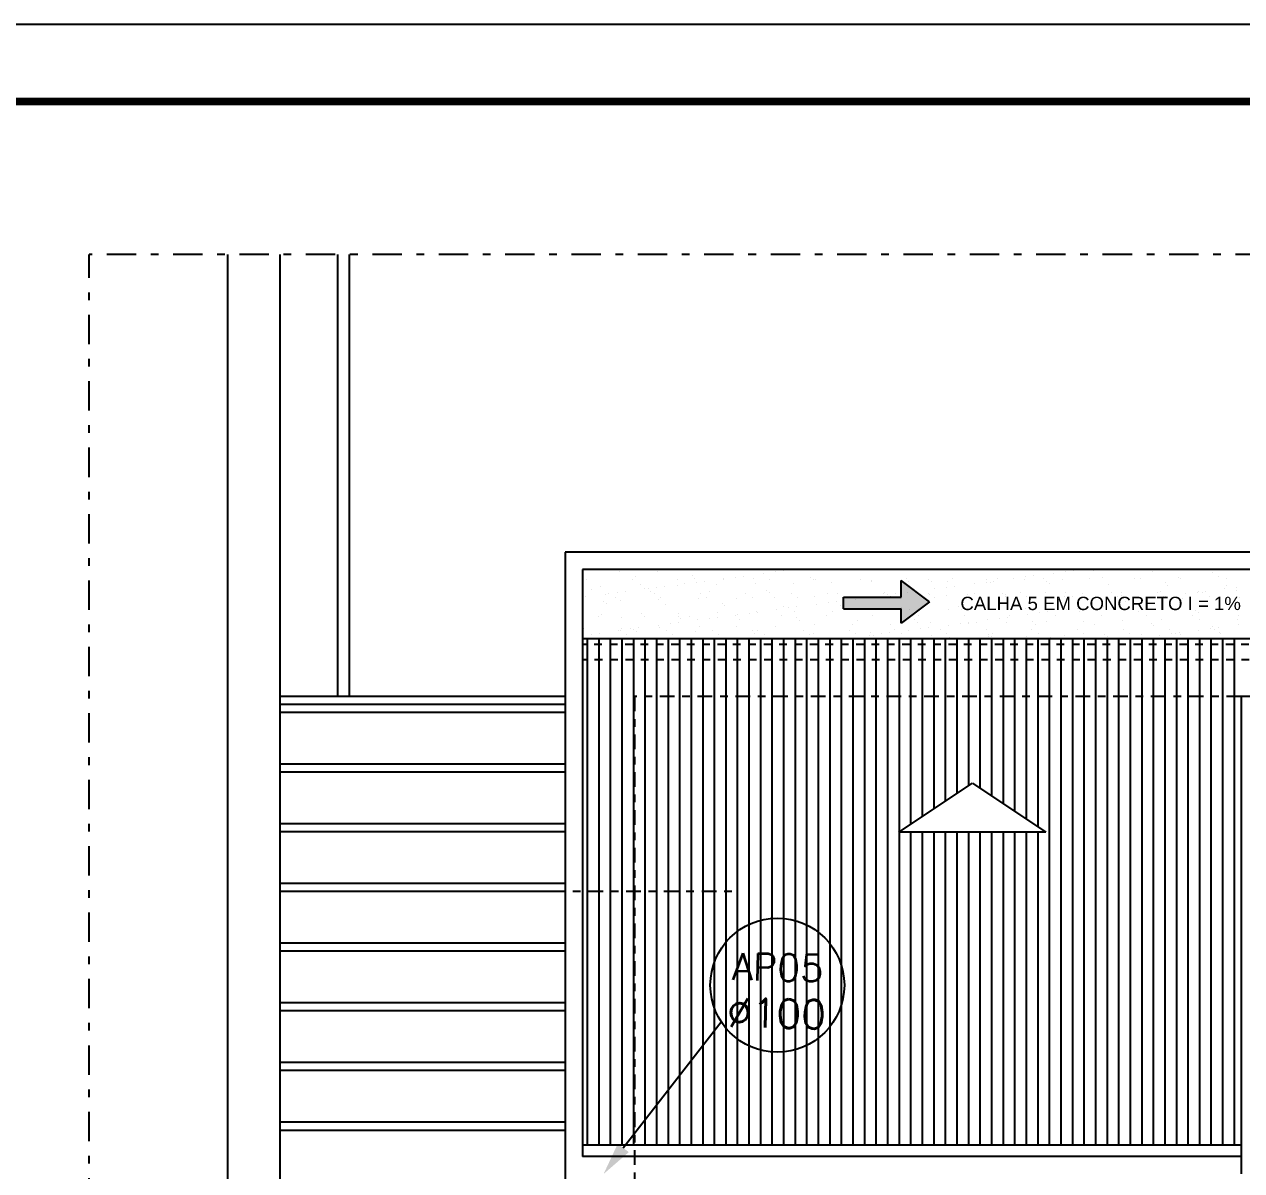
# Model space of a CAD drawing. Header units: millimetres. Extents: x 1573 to 2177, y 1587 to 1932.
# Drawn here: x 1921.25 to 1937.05, y 1916.86 to 1931.73 of the extents above; entities that cross this region are included whole.
import ezdxf
from ezdxf.enums import TextEntityAlignment as Align

# ---------------------------------------------------------------- set-up
doc = ezdxf.new("R2010")
doc.units = ezdxf.units.MM
doc.header["$LTSCALE"] = 0.03
doc.linetypes.add('DASHDOT', pattern=[25.4, 12.7, -6.35, 0, -6.35])
doc.linetypes.add('HIDDEN', pattern=[9.525, 6.35, -3.175])
for name, color, linetype in [('-HIDRO', 8, 'Continuous'), ('A-PEN-C', 4, 'Continuous'), ('PL09', 9, 'Continuous'), ("PRANCHA - PROJETU'S", 7, 'Continuous')]:
    doc.layers.add(name, color=color, linetype=linetype)
doc.styles.add('ARIAL', font='arial.ttf')
doc.styles.add('ROMANS', font='romans.shx', dxfattribs={"height": 0.1})

# ---------------------------------------------------------------- blocks, each defined once
blk = doc.blocks.new('ADFSGASDFG')
at = {"layer": "PRANCHA - PROJETU'S", "color": 1}
blk.add_line((360.678, 107.346), (276.578, 107.346), dxfattribs=at)
at = {"layer": "PRANCHA - PROJETU'S", "color": 4, "const_width": 0.1}
blk.add_lwpolyline([(279.078, 106.346), (359.678, 106.346), (359.678, 48.946), (279.078, 48.946)], close=True, dxfattribs=at)

msp = doc.modelspace()

# ---------------------------------------------------------------- hatches: boundary and pattern name
at = {"layer": 'PL09', "ltscale": 100}
msp.add_hatch(color=256, dxfattribs=at).paths.add_polyline_path([(1931.885, 1924.299), (1931.885, 1924.149), (1932.635, 1924.149), (1932.635, 1923.961), (1933.002, 1924.239), (1932.635, 1924.516), (1932.635, 1924.299)])

# ---------------------------------------------------------------- linework, layer by layer
at = {"layer": '-HIDRO', "linetype": 'DASHDOT'}
for p in [(1922.089, 1888.793), (1940.802, 1928.747)]:
    msp.add_line(p, (1922.089, 1928.747), dxfattribs=at)
at = {"layer": '-HIDRO'}
for p, q in [((1923.889, 1898.57), (1923.889, 1928.747)), ((1924.569, 1912.139), (1924.569, 1928.747)), ((1925.319, 1923.008), (1925.319, 1928.747)), ((1925.469, 1923.008), (1925.469, 1928.747)), ((1939.748, 1924.883), (1928.27, 1924.883)), ((1928.27, 1924.883), (1928.27, 1911.044)), ((1939.523, 1924.658), (1928.495, 1924.658)), ((1928.495, 1924.658), (1928.495, 1917.038)), ((1928.976, 1924.629), (1928.976, 1924.629)), ((1929.475, 1924.635), (1929.475, 1924.635)), ((1929.989, 1924.654), (1929.989, 1924.654)), ((1930.477, 1924.652), (1930.477, 1924.652)), ((1930.845, 1924.608), (1930.845, 1924.608)), ((1930.975, 1924.658), (1930.975, 1924.658)), ((1931, 1924.629), (1931, 1924.629)), ((1931.099, 1924.642), (1931.099, 1924.642)), ((1934.61, 1924.611), (1934.61, 1924.611)), ((1934.765, 1924.631), (1934.765, 1924.631)), ((1934.864, 1924.644), (1934.864, 1924.644)), ((1935.134, 1924.643), (1935.134, 1924.643)), ((1935.896, 1924.637), (1935.896, 1924.637)), ((1936.634, 1924.652), (1936.634, 1924.652)), ((1936.669, 1924.62), (1936.669, 1924.62)), ((1928.549, 1924.529), (1928.549, 1924.529)), ((1929.142, 1924.53), (1929.142, 1924.53)), ((1929.18, 1924.563), (1929.18, 1924.563)), ((1929.245, 1924.459), (1929.245, 1924.459)), ((1929.732, 1924.457), (1929.732, 1924.457)), ((1929.735, 1924.531), (1929.735, 1924.531)), ((1929.819, 1924.473), (1929.819, 1924.473)), ((1929.918, 1924.579), (1929.918, 1924.579)), ((1929.953, 1924.546), (1929.953, 1924.546)), ((1929.974, 1924.494), (1929.974, 1924.494)), ((1930.073, 1924.507), (1930.073, 1924.507)), ((1930.231, 1924.463), (1930.231, 1924.463)), ((1930.329, 1924.532), (1930.329, 1924.532)), ((1930.332, 1924.541), (1930.332, 1924.541)), ((1930.487, 1924.561), (1930.487, 1924.561)), ((1930.586, 1924.574), (1930.586, 1924.574)), ((1930.716, 1924.54), (1930.716, 1924.54)), ((1930.746, 1924.482), (1930.746, 1924.482)), ((1930.922, 1924.533), (1930.922, 1924.533)), ((1931.233, 1924.479), (1931.233, 1924.479)), ((1931.454, 1924.555), (1931.454, 1924.555)), ((1931.489, 1924.523), (1931.489, 1924.523)), ((1931.515, 1924.534), (1931.515, 1924.534)), ((1931.732, 1924.486), (1931.732, 1924.486)), ((1932.108, 1924.535), (1932.108, 1924.535)), ((1932.246, 1924.504), (1932.246, 1924.504)), ((1932.252, 1924.517), (1932.252, 1924.517)), ((1932.702, 1924.536), (1932.702, 1924.536)), ((1932.733, 1924.502), (1932.733, 1924.502)), ((1932.99, 1924.532), (1932.99, 1924.532)), ((1933.025, 1924.5), (1933.025, 1924.5)), ((1933.232, 1924.508), (1933.232, 1924.508)), ((1933.295, 1924.537), (1933.295, 1924.537)), ((1933.325, 1924.442), (1933.325, 1924.442)), ((1933.584, 1924.476), (1933.584, 1924.476)), ((1933.739, 1924.496), (1933.739, 1924.496)), ((1933.747, 1924.527), (1933.747, 1924.527)), ((1933.787, 1924.493), (1933.787, 1924.493)), ((1933.838, 1924.509), (1933.838, 1924.509)), ((1933.888, 1924.538), (1933.888, 1924.538)), ((1934.097, 1924.543), (1934.097, 1924.543)), ((1934.234, 1924.524), (1934.234, 1924.524)), ((1934.252, 1924.564), (1934.252, 1924.564)), ((1934.351, 1924.577), (1934.351, 1924.577)), ((1934.481, 1924.539), (1934.481, 1924.539)), ((1934.526, 1924.508), (1934.526, 1924.508)), ((1934.561, 1924.476), (1934.561, 1924.476)), ((1934.733, 1924.531), (1934.733, 1924.531)), ((1935.075, 1924.541), (1935.075, 1924.541)), ((1935.247, 1924.549), (1935.247, 1924.549)), ((1935.323, 1924.47), (1935.323, 1924.47)), ((1935.668, 1924.542), (1935.668, 1924.542)), ((1935.734, 1924.547), (1935.734, 1924.547)), ((1936.062, 1924.485), (1936.062, 1924.485)), ((1936.097, 1924.453), (1936.097, 1924.453)), ((1936.233, 1924.553), (1936.233, 1924.553)), ((1936.261, 1924.543), (1936.261, 1924.543)), ((1936.748, 1924.572), (1936.748, 1924.572)), ((1936.854, 1924.544), (1936.854, 1924.544)), ((1936.859, 1924.446), (1936.859, 1924.446)), ((1928.535, 1924.304), (1928.535, 1924.304)), ((1928.607, 1924.396), (1928.607, 1924.396)), ((1928.731, 1924.441), (1928.731, 1924.441)), ((1928.794, 1924.338), (1928.794, 1924.338)), ((1928.838, 1924.344), (1928.838, 1924.344)), ((1928.918, 1924.293), (1928.918, 1924.293)), ((1928.948, 1924.359), (1928.948, 1924.359)), ((1929.048, 1924.372), (1929.048, 1924.372)), ((1929.306, 1924.406), (1929.306, 1924.406)), ((1929.346, 1924.411), (1929.346, 1924.411)), ((1929.381, 1924.379), (1929.381, 1924.379)), ((1929.431, 1924.346), (1929.431, 1924.346)), ((1929.461, 1924.426), (1929.461, 1924.426)), ((1929.512, 1924.294), (1929.512, 1924.294)), ((1929.56, 1924.439), (1929.56, 1924.439)), ((1930.001, 1924.287), (1930.001, 1924.287)), ((1930.025, 1924.347), (1930.025, 1924.347)), ((1930.105, 1924.295), (1930.105, 1924.295)), ((1930.143, 1924.373), (1930.143, 1924.373)), ((1930.489, 1924.285), (1930.489, 1924.285)), ((1930.618, 1924.348), (1930.618, 1924.348)), ((1930.698, 1924.297), (1930.698, 1924.297)), ((1930.881, 1924.388), (1930.881, 1924.388)), ((1930.917, 1924.356), (1930.917, 1924.356)), ((1930.987, 1924.291), (1930.987, 1924.291)), ((1931.211, 1924.349), (1931.211, 1924.349)), ((1931.291, 1924.298), (1931.291, 1924.298)), ((1931.502, 1924.309), (1931.502, 1924.309)), ((1931.679, 1924.349), (1931.679, 1924.349)), ((1931.804, 1924.35), (1931.804, 1924.35)), ((1931.885, 1924.299), (1931.885, 1924.299)), ((1931.989, 1924.307), (1931.989, 1924.307)), ((1932.201, 1924.294), (1932.201, 1924.294)), ((1932.3, 1924.307), (1932.3, 1924.307)), ((1932.398, 1924.351), (1932.398, 1924.351)), ((1932.417, 1924.365), (1932.417, 1924.365)), ((1932.452, 1924.332), (1932.452, 1924.332)), ((1932.478, 1924.3), (1932.478, 1924.3)), ((1932.488, 1924.313), (1932.488, 1924.313)), ((1932.559, 1924.341), (1932.559, 1924.341)), ((1932.714, 1924.361), (1932.714, 1924.361)), ((1932.813, 1924.374), (1932.813, 1924.374)), ((1932.991, 1924.352), (1932.991, 1924.352)), ((1933.002, 1924.332), (1933.002, 1924.332)), ((1933.071, 1924.408), (1933.071, 1924.408)), ((1933.071, 1924.301), (1933.071, 1924.301)), ((1933.215, 1924.326), (1933.215, 1924.326)), ((1933.226, 1924.429), (1933.226, 1924.429)), ((1933.49, 1924.33), (1933.49, 1924.33)), ((1933.584, 1924.353), (1933.584, 1924.353)), ((1933.664, 1924.302), (1933.664, 1924.302)), ((1933.953, 1924.341), (1933.953, 1924.341)), ((1933.988, 1924.336), (1933.988, 1924.336)), ((1933.988, 1924.309), (1933.988, 1924.309)), ((1934.177, 1924.354), (1934.177, 1924.354)), ((1934.258, 1924.303), (1934.258, 1924.303)), ((1934.503, 1924.355), (1934.503, 1924.355)), ((1934.75, 1924.303), (1934.75, 1924.303)), ((1934.771, 1924.355), (1934.771, 1924.355)), ((1934.851, 1924.304), (1934.851, 1924.304)), ((1934.99, 1924.352), (1934.99, 1924.352)), ((1935.364, 1924.356), (1935.364, 1924.356)), ((1935.444, 1924.305), (1935.444, 1924.305)), ((1935.489, 1924.359), (1935.489, 1924.359)), ((1935.489, 1924.318), (1935.489, 1924.318)), ((1935.524, 1924.286), (1935.524, 1924.286)), ((1935.957, 1924.357), (1935.957, 1924.357)), ((1935.966, 1924.296), (1935.966, 1924.296)), ((1936.003, 1924.377), (1936.003, 1924.377)), ((1936.037, 1924.306), (1936.037, 1924.306)), ((1936.065, 1924.309), (1936.065, 1924.309)), ((1936.324, 1924.343), (1936.324, 1924.343)), ((1936.479, 1924.364), (1936.479, 1924.364)), ((1936.491, 1924.375), (1936.491, 1924.375)), ((1936.55, 1924.358), (1936.55, 1924.358)), ((1936.578, 1924.377), (1936.578, 1924.377)), ((1936.631, 1924.307), (1936.631, 1924.307)), ((1936.837, 1924.411), (1936.837, 1924.411)), ((1936.989, 1924.381), (1936.989, 1924.381)), ((1936.991, 1924.431), (1936.991, 1924.431)), ((1937.025, 1924.294), (1937.025, 1924.294)), ((1928.501, 1924.264), (1928.501, 1924.264)), ((1928.773, 1924.244), (1928.773, 1924.244)), ((1928.808, 1924.212), (1928.808, 1924.212)), ((1928.988, 1924.262), (1928.988, 1924.262)), ((1929.487, 1924.268), (1929.487, 1924.268)), ((1929.57, 1924.206), (1929.57, 1924.206)), ((1930.309, 1924.221), (1930.309, 1924.221)), ((1930.344, 1924.189), (1930.344, 1924.189)), ((1931.02, 1924.138), (1931.02, 1924.138)), ((1931.106, 1924.182), (1931.106, 1924.182)), ((1931.175, 1924.159), (1931.175, 1924.159)), ((1931.274, 1924.172), (1931.274, 1924.172)), ((1931.533, 1924.206), (1931.533, 1924.206)), ((1931.688, 1924.226), (1931.688, 1924.226)), ((1931.787, 1924.239), (1931.787, 1924.239)), ((1931.845, 1924.197), (1931.845, 1924.197)), ((1931.88, 1924.165), (1931.88, 1924.165)), ((1932.046, 1924.273), (1932.046, 1924.273)), ((1932.258, 1924.137), (1932.258, 1924.137)), ((1932.642, 1924.159), (1932.642, 1924.159)), ((1932.745, 1924.135), (1932.745, 1924.135)), ((1933.244, 1924.141), (1933.244, 1924.141)), ((1933.38, 1924.174), (1933.38, 1924.174)), ((1933.415, 1924.142), (1933.415, 1924.142)), ((1933.759, 1924.16), (1933.759, 1924.16)), ((1934.178, 1924.135), (1934.178, 1924.135)), ((1934.246, 1924.157), (1934.246, 1924.157)), ((1934.745, 1924.164), (1934.745, 1924.164)), ((1934.785, 1924.141), (1934.785, 1924.141)), ((1934.916, 1924.151), (1934.916, 1924.151)), ((1934.94, 1924.161), (1934.94, 1924.161)), ((1935.039, 1924.174), (1935.039, 1924.174)), ((1935.259, 1924.182), (1935.259, 1924.182)), ((1935.298, 1924.208), (1935.298, 1924.208)), ((1935.453, 1924.229), (1935.453, 1924.229)), ((1935.552, 1924.242), (1935.552, 1924.242)), ((1935.746, 1924.18), (1935.746, 1924.18)), ((1935.811, 1924.276), (1935.811, 1924.276)), ((1936.245, 1924.186), (1936.245, 1924.186)), ((1936.286, 1924.279), (1936.286, 1924.279)), ((1936.452, 1924.127), (1936.452, 1924.127)), ((1936.76, 1924.205), (1936.76, 1924.205)), ((1928.703, 1924.052), (1928.703, 1924.052)), ((1928.743, 1924.074), (1928.743, 1924.074)), ((1928.998, 1924.038), (1928.998, 1924.038)), ((1929.257, 1924.092), (1929.257, 1924.092)), ((1929.296, 1924.053), (1929.296, 1924.053)), ((1929.736, 1924.054), (1929.736, 1924.054)), ((1929.736, 1923.969), (1929.736, 1923.969)), ((1929.744, 1924.09), (1929.744, 1924.09)), ((1929.771, 1924.021), (1929.771, 1924.021)), ((1929.889, 1924.054), (1929.889, 1924.054)), ((1929.995, 1924.003), (1929.995, 1924.003)), ((1930.15, 1924.024), (1930.15, 1924.024)), ((1930.243, 1924.096), (1930.243, 1924.096)), ((1930.249, 1924.037), (1930.249, 1924.037)), ((1930.482, 1924.055), (1930.482, 1924.055)), ((1930.508, 1924.071), (1930.508, 1924.071)), ((1930.534, 1924.015), (1930.534, 1924.015)), ((1930.662, 1924.091), (1930.662, 1924.091)), ((1930.758, 1924.115), (1930.758, 1924.115)), ((1930.762, 1924.104), (1930.762, 1924.104)), ((1931.076, 1924.056), (1931.076, 1924.056)), ((1931.245, 1924.112), (1931.245, 1924.112)), ((1931.272, 1924.03), (1931.272, 1924.03)), ((1931.307, 1923.998), (1931.307, 1923.998)), ((1931.669, 1924.057), (1931.669, 1924.057)), ((1931.744, 1924.119), (1931.744, 1924.119)), ((1932.069, 1923.992), (1932.069, 1923.992)), ((1932.262, 1924.058), (1932.262, 1924.058)), ((1932.808, 1924.007), (1932.808, 1924.007)), ((1932.843, 1923.975), (1932.843, 1923.975)), ((1932.855, 1924.059), (1932.855, 1924.059)), ((1933.449, 1924.06), (1933.449, 1924.06)), ((1933.501, 1923.972), (1933.501, 1923.972)), ((1933.605, 1923.968), (1933.605, 1923.968)), ((1933.76, 1924.006), (1933.76, 1924.006)), ((1933.915, 1924.026), (1933.915, 1924.026)), ((1934, 1923.969), (1934, 1923.969)), ((1934.014, 1924.039), (1934.014, 1924.039)), ((1934.042, 1924.061), (1934.042, 1924.061)), ((1934.273, 1924.073), (1934.273, 1924.073)), ((1934.344, 1923.983), (1934.344, 1923.983)), ((1934.428, 1924.094), (1934.428, 1924.094)), ((1934.515, 1923.987), (1934.515, 1923.987)), ((1934.527, 1924.107), (1934.527, 1924.107)), ((1934.635, 1924.062), (1934.635, 1924.062)), ((1934.951, 1924.119), (1934.951, 1924.119)), ((1935.002, 1923.985), (1935.002, 1923.985)), ((1935.228, 1924.064), (1935.228, 1924.064)), ((1935.501, 1923.992), (1935.501, 1923.992)), ((1935.714, 1924.112), (1935.714, 1924.112)), ((1935.822, 1924.065), (1935.822, 1924.065)), ((1936.015, 1924.01), (1936.015, 1924.01)), ((1936.415, 1924.066), (1936.415, 1924.066)), ((1936.487, 1924.095), (1936.487, 1924.095)), ((1936.503, 1924.008), (1936.503, 1924.008)), ((1937.001, 1924.014), (1937.001, 1924.014)), ((1937.008, 1924.067), (1937.008, 1924.067)), ((1928.513, 1923.897), (1928.513, 1923.897)), ((1928.611, 1923.821), (1928.611, 1923.821)), ((1928.71, 1923.834), (1928.71, 1923.834)), ((1928.969, 1923.868), (1928.969, 1923.868)), ((1928.992, 1923.867), (1928.992, 1923.867)), ((1929, 1923.895), (1929, 1923.895)), ((1929.072, 1923.816), (1929.072, 1923.816)), ((1929.124, 1923.889), (1929.124, 1923.889)), ((1929.163, 1923.886), (1929.163, 1923.886)), ((1929.199, 1923.854), (1929.199, 1923.854)), ((1929.223, 1923.902), (1929.223, 1923.902)), ((1929.482, 1923.936), (1929.482, 1923.936)), ((1929.499, 1923.901), (1929.499, 1923.901)), ((1929.585, 1923.869), (1929.585, 1923.869)), ((1929.637, 1923.956), (1929.637, 1923.956)), ((1929.666, 1923.817), (1929.666, 1923.817)), ((1929.961, 1923.848), (1929.961, 1923.848)), ((1930.013, 1923.92), (1930.013, 1923.92)), ((1930.178, 1923.87), (1930.178, 1923.87)), ((1930.259, 1923.818), (1930.259, 1923.818)), ((1930.501, 1923.917), (1930.501, 1923.917)), ((1930.699, 1923.863), (1930.699, 1923.863)), ((1930.734, 1923.831), (1930.734, 1923.831)), ((1930.772, 1923.871), (1930.772, 1923.871)), ((1930.852, 1923.819), (1930.852, 1923.819)), ((1930.999, 1923.924), (1930.999, 1923.924)), ((1931.365, 1923.872), (1931.365, 1923.872)), ((1931.445, 1923.821), (1931.445, 1923.821)), ((1931.497, 1923.824), (1931.497, 1923.824)), ((1931.514, 1923.942), (1931.514, 1923.942)), ((1931.958, 1923.873), (1931.958, 1923.873)), ((1932.001, 1923.94), (1932.001, 1923.94)), ((1932.039, 1923.822), (1932.039, 1923.822)), ((1932.235, 1923.84), (1932.235, 1923.84)), ((1932.376, 1923.823), (1932.376, 1923.823)), ((1932.476, 1923.837), (1932.476, 1923.837)), ((1932.5, 1923.946), (1932.5, 1923.946)), ((1932.551, 1923.874), (1932.551, 1923.874)), ((1932.632, 1923.823), (1932.632, 1923.823)), ((1932.734, 1923.871), (1932.734, 1923.871)), ((1932.889, 1923.891), (1932.889, 1923.891)), ((1932.988, 1923.904), (1932.988, 1923.904)), ((1933.014, 1923.965), (1933.014, 1923.965)), ((1933.145, 1923.875), (1933.145, 1923.875)), ((1933.225, 1923.824), (1933.225, 1923.824)), ((1933.247, 1923.938), (1933.247, 1923.938)), ((1933.402, 1923.959), (1933.402, 1923.959)), ((1933.502, 1923.963), (1933.502, 1923.963)), ((1933.738, 1923.876), (1933.738, 1923.876)), ((1933.771, 1923.816), (1933.771, 1923.816)), ((1933.818, 1923.825), (1933.818, 1923.825)), ((1934.331, 1923.877), (1934.331, 1923.877)), ((1934.379, 1923.951), (1934.379, 1923.951)), ((1934.412, 1923.826), (1934.412, 1923.826)), ((1934.924, 1923.878), (1934.924, 1923.878)), ((1935.005, 1923.827), (1935.005, 1923.827)), ((1935.141, 1923.945), (1935.141, 1923.945)), ((1935.271, 1923.815), (1935.271, 1923.815)), ((1935.518, 1923.879), (1935.518, 1923.879)), ((1935.598, 1923.828), (1935.598, 1923.828)), ((1935.758, 1923.813), (1935.758, 1923.813)), ((1935.879, 1923.96), (1935.879, 1923.96)), ((1935.914, 1923.928), (1935.914, 1923.928)), ((1936.111, 1923.88), (1936.111, 1923.88)), ((1936.142, 1923.826), (1936.142, 1923.826)), ((1936.191, 1923.829), (1936.191, 1923.829)), ((1936.241, 1923.839), (1936.241, 1923.839)), ((1936.257, 1923.819), (1936.257, 1923.819)), ((1936.499, 1923.873), (1936.499, 1923.873)), ((1936.654, 1923.893), (1936.654, 1923.893)), ((1936.677, 1923.921), (1936.677, 1923.921)), ((1936.704, 1923.881), (1936.704, 1923.881)), ((1936.753, 1923.907), (1936.753, 1923.907)), ((1936.772, 1923.838), (1936.772, 1923.838)), ((1936.785, 1923.83), (1936.785, 1923.83)), ((1937.012, 1923.941), (1937.012, 1923.941)), ((1938.623, 1923.758), (1928.495, 1923.758)), ((1928.56, 1923.683), (1928.56, 1923.758)), ((1928.56, 1923.488), (1928.56, 1923.683)), ((1928.71, 1923.683), (1928.71, 1923.758)), ((1928.71, 1923.488), (1928.71, 1923.683)), ((1928.86, 1923.683), (1928.86, 1923.758)), ((1928.86, 1923.488), (1928.86, 1923.683)), ((1929.01, 1923.683), (1929.01, 1923.758)), ((1929.01, 1923.488), (1929.01, 1923.683)), ((1929.16, 1923.683), (1929.16, 1923.758)), ((1929.16, 1923.488), (1929.16, 1923.683)), ((1929.31, 1923.683), (1929.31, 1923.758)), ((1929.31, 1923.488), (1929.31, 1923.683)), ((1929.46, 1923.683), (1929.46, 1923.758)), ((1929.46, 1923.488), (1929.46, 1923.683)), ((1929.61, 1923.683), (1929.61, 1923.758)), ((1929.61, 1923.488), (1929.61, 1923.683)), ((1929.76, 1923.683), (1929.76, 1923.758)), ((1929.76, 1923.488), (1929.76, 1923.683)), ((1929.91, 1923.683), (1929.91, 1923.758)), ((1929.91, 1923.488), (1929.91, 1923.683)), ((1930.06, 1923.683), (1930.06, 1923.758)), ((1930.06, 1923.488), (1930.06, 1923.683)), ((1930.21, 1923.683), (1930.21, 1923.758)), ((1930.21, 1923.488), (1930.21, 1923.683)), ((1930.36, 1923.683), (1930.36, 1923.758)), ((1930.36, 1923.488), (1930.36, 1923.683)), ((1930.51, 1923.683), (1930.51, 1923.758)), ((1930.51, 1923.488), (1930.51, 1923.683)), ((1930.66, 1923.683), (1930.66, 1923.758)), ((1930.66, 1923.488), (1930.66, 1923.683)), ((1930.81, 1923.683), (1930.81, 1923.758)), ((1930.81, 1923.488), (1930.81, 1923.683)), ((1930.96, 1923.683), (1930.96, 1923.758)), ((1930.96, 1923.488), (1930.96, 1923.683)), ((1931.11, 1923.683), (1931.11, 1923.758)), ((1931.11, 1923.488), (1931.11, 1923.683)), ((1931.26, 1923.683), (1931.26, 1923.758)), ((1931.26, 1923.488), (1931.26, 1923.683)), ((1931.41, 1923.683), (1931.41, 1923.758)), ((1931.41, 1923.488), (1931.41, 1923.683)), ((1931.56, 1923.683), (1931.56, 1923.758)), ((1931.56, 1923.488), (1931.56, 1923.683)), ((1931.71, 1923.683), (1931.71, 1923.758)), ((1931.71, 1923.488), (1931.71, 1923.683)), ((1931.86, 1923.683), (1931.86, 1923.758)), ((1931.86, 1923.488), (1931.86, 1923.683)), ((1931.963, 1923.769), (1931.963, 1923.769)), ((1932.01, 1923.683), (1932.01, 1923.758)), ((1932.01, 1923.488), (1932.01, 1923.683)), ((1932.16, 1923.683), (1932.16, 1923.758)), ((1932.16, 1923.488), (1932.16, 1923.683)), ((1932.222, 1923.803), (1932.222, 1923.803)), ((1932.27, 1923.808), (1932.27, 1923.808)), ((1932.27, 1923.77), (1932.27, 1923.77)), ((1932.31, 1923.683), (1932.31, 1923.758)), ((1932.31, 1923.488), (1932.31, 1923.683)), ((1932.46, 1923.683), (1932.46, 1923.758)), ((1932.46, 1923.488), (1932.46, 1923.683)), ((1932.61, 1923.683), (1932.61, 1923.758)), ((1932.61, 1923.488), (1932.61, 1923.683)), ((1932.757, 1923.768), (1932.757, 1923.768)), ((1932.76, 1923.683), (1932.76, 1923.758)), ((1932.76, 1923.488), (1932.76, 1923.683)), ((1932.91, 1923.683), (1932.91, 1923.758)), ((1932.91, 1923.488), (1932.91, 1923.683)), ((1933.032, 1923.801), (1933.032, 1923.801)), ((1933.06, 1923.683), (1933.06, 1923.758)), ((1933.06, 1923.488), (1933.06, 1923.683)), ((1933.21, 1923.683), (1933.21, 1923.758)), ((1933.21, 1923.488), (1933.21, 1923.683)), ((1933.256, 1923.774), (1933.256, 1923.774)), ((1933.36, 1923.683), (1933.36, 1923.758)), ((1933.36, 1923.488), (1933.36, 1923.683)), ((1933.51, 1923.683), (1933.51, 1923.758)), ((1933.51, 1923.488), (1933.51, 1923.683)), ((1933.66, 1923.683), (1933.66, 1923.758)), ((1933.66, 1923.488), (1933.66, 1923.683)), ((1933.771, 1923.793), (1933.771, 1923.793)), ((1933.806, 1923.784), (1933.806, 1923.784)), ((1933.81, 1923.683), (1933.81, 1923.758)), ((1933.81, 1923.488), (1933.81, 1923.683)), ((1933.96, 1923.683), (1933.96, 1923.758)), ((1933.96, 1923.488), (1933.96, 1923.683)), ((1934.11, 1923.683), (1934.11, 1923.758)), ((1934.11, 1923.488), (1934.11, 1923.683)), ((1934.258, 1923.79), (1934.258, 1923.79)), ((1934.26, 1923.683), (1934.26, 1923.758)), ((1934.26, 1923.488), (1934.26, 1923.683)), ((1934.41, 1923.683), (1934.41, 1923.758)), ((1934.41, 1923.488), (1934.41, 1923.683)), ((1934.56, 1923.683), (1934.56, 1923.758)), ((1934.56, 1923.488), (1934.56, 1923.683)), ((1934.568, 1923.778), (1934.568, 1923.778)), ((1934.71, 1923.683), (1934.71, 1923.758)), ((1934.71, 1923.488), (1934.71, 1923.683)), ((1934.757, 1923.797), (1934.757, 1923.797)), ((1934.86, 1923.683), (1934.86, 1923.758)), ((1934.86, 1923.488), (1934.86, 1923.683)), ((1935.01, 1923.683), (1935.01, 1923.758)), ((1935.01, 1923.488), (1935.01, 1923.683)), ((1935.16, 1923.683), (1935.16, 1923.758)), ((1935.16, 1923.488), (1935.16, 1923.683)), ((1935.307, 1923.793), (1935.307, 1923.793)), ((1935.31, 1923.683), (1935.31, 1923.758)), ((1935.31, 1923.488), (1935.31, 1923.683)), ((1935.342, 1923.761), (1935.342, 1923.761)), ((1935.46, 1923.683), (1935.46, 1923.758)), ((1935.46, 1923.488), (1935.46, 1923.683)), ((1935.61, 1923.683), (1935.61, 1923.758)), ((1935.61, 1923.488), (1935.61, 1923.683)), ((1935.629, 1923.758), (1935.629, 1923.758)), ((1935.728, 1923.771), (1935.728, 1923.771)), ((1935.76, 1923.683), (1935.76, 1923.758)), ((1935.76, 1923.488), (1935.76, 1923.683)), ((1935.91, 1923.683), (1935.91, 1923.758)), ((1935.91, 1923.488), (1935.91, 1923.683)), ((1935.987, 1923.806), (1935.987, 1923.806)), ((1936.06, 1923.683), (1936.06, 1923.758)), ((1936.06, 1923.488), (1936.06, 1923.683)), ((1936.21, 1923.683), (1936.21, 1923.758)), ((1936.21, 1923.488), (1936.21, 1923.683)), ((1936.36, 1923.683), (1936.36, 1923.758)), ((1936.36, 1923.488), (1936.36, 1923.683)), ((1936.51, 1923.683), (1936.51, 1923.758)), ((1936.51, 1923.488), (1936.51, 1923.683)), ((1936.66, 1923.683), (1936.66, 1923.758)), ((1936.66, 1923.488), (1936.66, 1923.683)), ((1936.81, 1923.683), (1936.81, 1923.758)), ((1936.81, 1923.488), (1936.81, 1923.683)), ((1936.842, 1923.77), (1936.842, 1923.77)), ((1936.96, 1923.683), (1936.96, 1923.758)), ((1936.96, 1923.488), (1936.96, 1923.683)), ((1928.56, 1917.188), (1928.56, 1923.488)), ((1928.71, 1917.188), (1928.71, 1923.488)), ((1928.86, 1917.188), (1928.86, 1923.488)), ((1929.01, 1917.188), (1929.01, 1923.488)), ((1929.16, 1917.188), (1929.16, 1923.488)), ((1929.31, 1923.008), (1929.31, 1923.488)), ((1929.46, 1923.008), (1929.46, 1923.488)), ((1929.61, 1923.008), (1929.61, 1923.488)), ((1929.76, 1923.008), (1929.76, 1923.488)), ((1929.91, 1923.008), (1929.91, 1923.488)), ((1930.06, 1923.008), (1930.06, 1923.488)), ((1930.21, 1923.008), (1930.21, 1923.488)), ((1930.36, 1923.008), (1930.36, 1923.488)), ((1930.51, 1923.008), (1930.51, 1923.488)), ((1930.66, 1923.008), (1930.66, 1923.488)), ((1930.81, 1923.008), (1930.81, 1923.488)), ((1930.96, 1923.008), (1930.96, 1923.488)), ((1931.11, 1923.008), (1931.11, 1923.488)), ((1931.26, 1923.008), (1931.26, 1923.488)), ((1931.41, 1923.008), (1931.41, 1923.488)), ((1931.56, 1923.008), (1931.56, 1923.488)), ((1931.71, 1923.008), (1931.71, 1923.488)), ((1931.86, 1923.008), (1931.86, 1923.488)), ((1932.01, 1923.008), (1932.01, 1923.488)), ((1932.16, 1923.008), (1932.16, 1923.488)), ((1932.31, 1923.008), (1932.31, 1923.488)), ((1932.46, 1923.008), (1932.46, 1923.488)), ((1932.61, 1923.008), (1932.61, 1923.488)), ((1932.76, 1923.008), (1932.76, 1923.488)), ((1932.91, 1923.008), (1932.91, 1923.488)), ((1933.06, 1923.008), (1933.06, 1923.488)), ((1933.21, 1923.008), (1933.21, 1923.488)), ((1933.36, 1923.008), (1933.36, 1923.488)), ((1933.51, 1923.008), (1933.51, 1923.488)), ((1933.66, 1923.008), (1933.66, 1923.488)), ((1933.81, 1923.008), (1933.81, 1923.488)), ((1933.96, 1923.008), (1933.96, 1923.488)), ((1934.11, 1923.008), (1934.11, 1923.488)), ((1934.26, 1923.008), (1934.26, 1923.488)), ((1934.41, 1923.008), (1934.41, 1923.488)), ((1934.56, 1923.008), (1934.56, 1923.488)), ((1934.71, 1923.008), (1934.71, 1923.488)), ((1934.86, 1923.008), (1934.86, 1923.488)), ((1935.01, 1923.008), (1935.01, 1923.488)), ((1935.16, 1923.008), (1935.16, 1923.488)), ((1935.31, 1923.008), (1935.31, 1923.488)), ((1935.46, 1923.008), (1935.46, 1923.488)), ((1935.61, 1923.008), (1935.61, 1923.488)), ((1935.76, 1923.008), (1935.76, 1923.488)), ((1935.91, 1923.008), (1935.91, 1923.488)), ((1936.06, 1923.008), (1936.06, 1923.488)), ((1936.21, 1923.008), (1936.21, 1923.488)), ((1936.36, 1923.008), (1936.36, 1923.488)), ((1936.51, 1923.008), (1936.51, 1923.488)), ((1936.66, 1923.008), (1936.66, 1923.488)), ((1936.81, 1923.008), (1936.81, 1923.488)), ((1936.96, 1923.008), (1936.96, 1923.488)), ((1925.319, 1923.008), (1924.569, 1923.008)), ((1924.569, 1922.911), (1928.27, 1922.911)), ((1928.27, 1923.008), (1925.319, 1923.008)), ((1929.31, 1917.188), (1929.31, 1923.008)), ((1929.46, 1917.188), (1929.46, 1923.008)), ((1929.61, 1917.188), (1929.61, 1923.008)), ((1929.76, 1917.188), (1929.76, 1923.008)), ((1929.91, 1917.188), (1929.91, 1923.008)), ((1930.06, 1917.188), (1930.06, 1923.008)), ((1930.21, 1917.188), (1930.21, 1923.008)), ((1930.36, 1917.188), (1930.36, 1923.008)), ((1930.51, 1917.188), (1930.51, 1923.008)), ((1930.66, 1917.188), (1930.66, 1923.008)), ((1930.81, 1917.188), (1930.81, 1923.008)), ((1930.96, 1917.188), (1930.96, 1923.008)), ((1931.11, 1917.188), (1931.11, 1923.008)), ((1931.26, 1917.188), (1931.26, 1923.008)), ((1931.41, 1917.188), (1931.41, 1923.008)), ((1931.56, 1917.188), (1931.56, 1923.008)), ((1931.71, 1917.188), (1931.71, 1923.008)), ((1931.86, 1917.188), (1931.86, 1923.008)), ((1932.01, 1917.188), (1932.01, 1923.008)), ((1932.16, 1917.188), (1932.16, 1923.008)), ((1932.31, 1917.188), (1932.31, 1923.008)), ((1932.46, 1917.188), (1932.46, 1923.008)), ((1932.61, 1921.255), (1932.61, 1923.008)), ((1932.76, 1921.355), (1932.76, 1923.008)), ((1932.91, 1921.455), (1932.91, 1923.008)), ((1933.06, 1921.555), (1933.06, 1923.008)), ((1933.21, 1921.655), (1933.21, 1923.008)), ((1933.36, 1921.755), (1933.36, 1923.008)), ((1933.51, 1921.855), (1933.51, 1923.008)), ((1933.66, 1921.819), (1933.66, 1923.008)), ((1933.81, 1921.719), (1933.81, 1923.008)), ((1933.96, 1921.619), (1933.96, 1923.008)), ((1934.11, 1921.519), (1934.11, 1923.008)), ((1934.26, 1921.419), (1934.26, 1923.008)), ((1934.41, 1921.319), (1934.41, 1923.008)), ((1934.56, 1917.188), (1934.56, 1923.008)), ((1934.71, 1917.188), (1934.71, 1923.008)), ((1934.86, 1917.188), (1934.86, 1923.008)), ((1935.01, 1917.188), (1935.01, 1923.008)), ((1935.16, 1917.188), (1935.16, 1923.008)), ((1935.31, 1917.188), (1935.31, 1923.008)), ((1935.46, 1917.188), (1935.46, 1923.008)), ((1935.61, 1917.188), (1935.61, 1923.008)), ((1935.76, 1917.188), (1935.76, 1923.008)), ((1935.91, 1917.188), (1935.91, 1923.008)), ((1936.06, 1917.188), (1936.06, 1923.008)), ((1936.21, 1917.188), (1936.21, 1923.008)), ((1936.36, 1917.188), (1936.36, 1923.008)), ((1936.51, 1917.188), (1936.51, 1923.008)), ((1936.66, 1917.188), (1936.66, 1923.008)), ((1936.81, 1917.188), (1936.81, 1923.008)), ((1936.96, 1917.188), (1936.96, 1923.008)), ((1939.748, 1923.008), (1937.048, 1923.008)), ((1937.048, 1923.008), (1937.048, 1916.813)), ((1924.569, 1922.806), (1928.27, 1922.806)), ((1924.569, 1922.136), (1928.27, 1922.136)), ((1924.569, 1922.031), (1928.27, 1922.031)), ((1932.604, 1921.251), (1933.559, 1921.887)), ((1933.559, 1921.887), (1934.513, 1921.251)), ((1924.569, 1921.361), (1928.27, 1921.361)), ((1924.569, 1921.256), (1928.27, 1921.256)), ((1934.513, 1921.251), (1932.604, 1921.251)), ((1932.61, 1917.188), (1932.61, 1921.251)), ((1932.76, 1917.188), (1932.76, 1921.251)), ((1932.91, 1917.188), (1932.91, 1921.251)), ((1933.06, 1917.188), (1933.06, 1921.251)), ((1933.21, 1917.188), (1933.21, 1921.251)), ((1933.36, 1917.188), (1933.36, 1921.251)), ((1933.51, 1917.188), (1933.51, 1921.251)), ((1933.66, 1917.188), (1933.66, 1921.251)), ((1933.81, 1917.188), (1933.81, 1921.251)), ((1933.96, 1917.188), (1933.96, 1921.251)), ((1934.11, 1917.188), (1934.11, 1921.251)), ((1934.26, 1917.188), (1934.26, 1921.251)), ((1934.41, 1917.188), (1934.41, 1921.251)), ((1924.569, 1920.587), (1928.27, 1920.587)), ((1924.569, 1920.482), (1928.27, 1920.482)), ((1924.569, 1919.812), (1928.27, 1919.812)), ((1924.569, 1919.707), (1928.27, 1919.707)), ((1924.569, 1919.038), (1928.27, 1919.038)), ((1924.569, 1918.933), (1928.27, 1918.933)), ((1924.569, 1918.263), (1928.27, 1918.263)), ((1924.569, 1918.158), (1928.27, 1918.158)), ((1924.569, 1917.488), (1928.27, 1917.488)), ((1924.569, 1917.383), (1928.27, 1917.383)), ((1937.048, 1917.188), (1928.495, 1917.188)), ((1937.048, 1917.038), (1928.495, 1917.038))]:
    msp.add_line(p, q, dxfattribs=at)
at = {"layer": '-HIDRO', "linetype": 'HIDDEN', "ltscale": 0.5}
for p, q in [((1938.548, 1923.683), (1928.495, 1923.683)), ((1938.353, 1923.488), (1928.495, 1923.488))]:
    msp.add_line(p, q, dxfattribs=at)
at = {"layer": '-HIDRO', "linetype": 'DASHDOT', "ltscale": 0.5}
for p, q in [((1937.048, 1923.008), (1929.17, 1923.008)), ((1929.17, 1923.008), (1929.17, 1911.269)), ((1926.119, 1920.482), (1930.51, 1920.482))]:
    msp.add_line(p, q, dxfattribs=at)
at = {"layer": 'A-PEN-C'}
msp.add_line((1929.025, 1917.15), (1930.296, 1918.788), dxfattribs=at)
msp.add_circle((1931.025, 1919.263), 0.87, dxfattribs=at)
msp.add_solid([(1928.77, 1916.813), (1928.953, 1917.204), (1929.097, 1917.096)], dxfattribs=at)
at = {"layer": 'PL09', "ltscale": 100}
for p, q in [((1932.635, 1924.299), (1932.635, 1924.516)), ((1933.002, 1924.239), (1932.635, 1924.516)), ((1931.885, 1924.299), (1932.635, 1924.299)), ((1931.885, 1924.149), (1931.885, 1924.299)), ((1931.885, 1924.149), (1932.635, 1924.149)), ((1933.002, 1924.239), (1932.635, 1923.961)), ((1932.635, 1923.961), (1932.635, 1924.149))]:
    msp.add_line(p, q, dxfattribs=at)

# ---------------------------------------------------------------- block references
at = {"layer": "PRANCHA - PROJETU'S", "color": 1}
msp.add_blockref('ADFSGASDFG', (1607.877, 1824.388), dxfattribs=at)

# ---------------------------------------------------------------- texts
at = {"style": 'ARIAL'}
msp.add_text('CALHA 5 EM CONCRETO I = 1%%%', height=0.17279, dxfattribs=at).set_placement((1935.223, 1924.218), align=Align.MIDDLE_CENTER)
at = {"layer": 'A-PEN-C', "style": 'ROMANS'}
for s, height, p in [('AP05', 0.351, (1931.027, 1919.319)), ('%%C100', 0.374, (1931.011, 1918.709))]:
    msp.add_text(s, height=height, rotation=358.7108, dxfattribs=at).set_placement(p, align=Align.CENTER)

doc.saveas('drawing.dxf')
